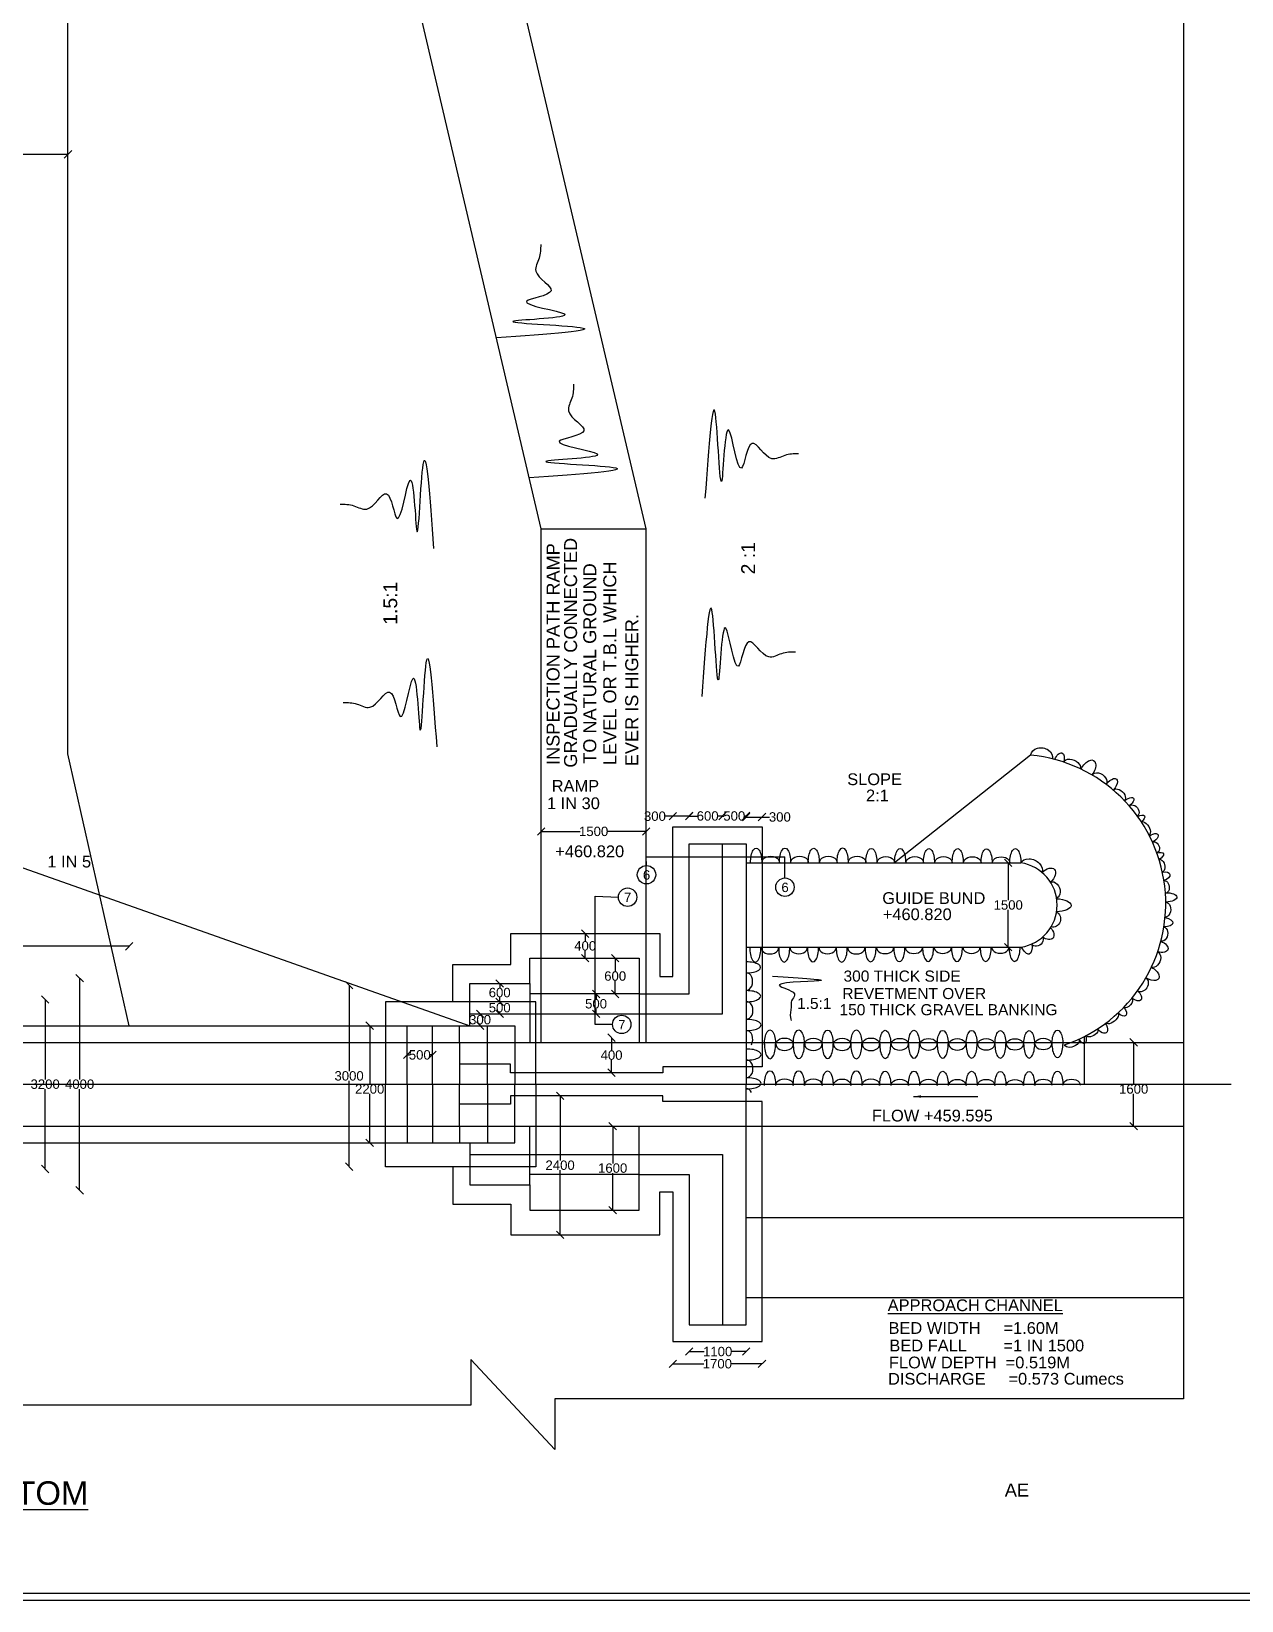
# Model space of a CAD drawing. Header units: millimetres. Extents: x 5124 to 6568637, y 2311 to 91879094.
# Drawn here: x 3495070 to 3510516, y 45927654 to 45947680 of the extents above; entities that cross this region are included whole.
import ezdxf

# ---------------------------------------------------------------- set-up
doc = ezdxf.new("R2010")
doc.units = ezdxf.units.MM
doc.header["$MEASUREMENT"] = 0
for name, color, linetype in [('DIMENSION', 7, 'Continuous'), ('DRAWING', 7, 'Continuous'), ('TEXT', 7, 'Continuous')]:
    doc.layers.add(name, color=color, linetype=linetype)
doc.styles.get("Standard").update_dxf_attribs({"font": 'arial.ttf', "height": 120})
doc.dimstyles.get("Standard").update_dxf_attribs({"dimtxt": 200, "dimasz": 110, "dimexe": 0.18, "dimexo": 0.0625, "dimgap": 0.09, "dimtad": 0, "dimtih": 1, "dimtoh": 1, "dimdec": 0, "dimzin": 0, "dimdsep": 46, "dimtxsty": 'Standard', "dimblk": 'OBLIQUE', "dimcen": 0.09, "dimse1": 1, "dimse2": 1, "dimadec": 0, "dimazin": 0, "dimtfac": 1, "dimtdec": 0, "dimtofl": 0, "dimtmove": 0, "dimatfit": 3, "dimfxl": 1, "dimtolj": 1, "dimtzin": 0, "dimarcsym": 0})

# ---------------------------------------------------------------- blocks, each defined once
blk = doc.blocks.new('_Oblique')
at = {"color": 0, "linetype": 'ByBlock', "lineweight": -2}
blk.add_line((-0.5, -0.5), (0.5, 0.5), dxfattribs=at)
blk = doc.blocks.new('*D131')
at = {"layer": 'Defpoints', "color": 0}
for p in [(3486036, 45935996), (3496318, 45936004), (3496318, 45934991)]:
    blk.add_point(p, dxfattribs=at)
at = {"layer": 'DIMENSION', "color": 0, "lineweight": -2}
for p, q in [((3486036, 45936004), (3490957, 45936004)), ((3496318, 45936004), (3491397, 45936004))]:
    blk.add_line(p, q, dxfattribs=at)
at = {"layer": 'DIMENSION', "color": 0, "lineweight": -2, "xscale": 95, "yscale": 95, "zscale": 95, "rotation": 180}
blk.add_blockref('_Oblique', (3486036, 45936004), dxfattribs=at)
at = {"layer": 'DIMENSION', "color": 0, "lineweight": -2, "xscale": 95, "yscale": 95, "zscale": 95}
blk.add_blockref('_Oblique', (3496318, 45936004), dxfattribs=at)
at = {"layer": 'DIMENSION', "color": 0, "insert": (3491177, 45936004), "char_height": 120, "attachment_point": 5}
blk.add_mtext('\\A1;14000', dxfattribs=at)
blk = doc.blocks.new('*D133')
at = {"layer": 'Defpoints', "color": 0}
for p in [(3494318, 45935326), (3495246, 45935326), (3494323, 45933162)]:
    blk.add_point(p, dxfattribs=at)
at = {"layer": 'DIMENSION', "color": 0, "lineweight": -2}
for p, q in [((3495246, 45935326), (3495246, 45934305)), ((3495246, 45933162), (3495246, 45934183))]:
    blk.add_line(p, q, dxfattribs=at)
at = {"layer": 'DIMENSION', "color": 0, "lineweight": -2, "xscale": 95, "yscale": 95, "zscale": 95}
for p, rotation in [((3495246, 45935326), 90), ((3495246, 45933162), 270)]:
    blk.add_blockref('_Oblique', p, dxfattribs=dict(at, rotation=rotation))
at = {"layer": 'DIMENSION', "color": 0, "insert": (3495246, 45934244), "char_height": 120, "attachment_point": 5}
blk.add_mtext('\\A1;3200', dxfattribs=at)
blk = doc.blocks.new('*D134')
at = {"layer": 'Defpoints', "color": 0}
for p in [(3494937, 45935598), (3494937, 45932890), (3495686, 45932890)]:
    blk.add_point(p, dxfattribs=at)
at = {"layer": 'DIMENSION', "color": 0, "lineweight": -2}
for p, q in [((3495686, 45935598), (3495686, 45934305)), ((3495686, 45932890), (3495686, 45934183))]:
    blk.add_line(p, q, dxfattribs=at)
at = {"layer": 'DIMENSION', "color": 0, "lineweight": -2, "xscale": 95, "yscale": 95, "zscale": 95}
for p, rotation in [((3495686, 45935598), 90), ((3495686, 45932890), 270)]:
    blk.add_blockref('_Oblique', p, dxfattribs=dict(at, rotation=rotation))
at = {"layer": 'DIMENSION', "color": 0, "insert": (3495686, 45934244), "char_height": 120, "attachment_point": 5}
blk.add_mtext('\\A1;4000', dxfattribs=at)
blk = doc.blocks.new('*D135')
at = {"layer": 'Defpoints', "color": 0}
for p in [(3499199, 45935509), (3499125, 45933192), (3499589, 45933192)]:
    blk.add_point(p, dxfattribs=at)
at = {"layer": 'DIMENSION', "color": 0, "lineweight": -2}
for p, q in [((3499125, 45935509), (3499125, 45934412)), ((3499125, 45933192), (3499125, 45934289))]:
    blk.add_line(p, q, dxfattribs=at)
at = {"layer": 'DIMENSION', "color": 0, "lineweight": -2, "xscale": 95, "yscale": 95, "zscale": 95}
for p, rotation in [((3499125, 45935509), 90), ((3499125, 45933192), 270)]:
    blk.add_blockref('_Oblique', p, dxfattribs=dict(at, rotation=rotation))
at = {"layer": 'DIMENSION', "color": 0, "insert": (3499125, 45934350), "char_height": 120, "attachment_point": 5}
blk.add_mtext('\\A1;3000', dxfattribs=at)
blk = doc.blocks.new('*D136')
at = {"layer": 'Defpoints', "color": 0}
for p in [(3499388, 45934991), (3499472, 45934991), (3499472, 45933497)]:
    blk.add_point(p, dxfattribs=at)
at = {"layer": 'DIMENSION', "color": 0, "lineweight": -2}
for p, q in [((3499388, 45934991), (3499388, 45934244)), ((3499388, 45933497), (3499388, 45934121))]:
    blk.add_line(p, q, dxfattribs=at)
at = {"layer": 'DIMENSION', "color": 0, "lineweight": -2, "xscale": 95, "yscale": 95, "zscale": 95}
for p, rotation in [((3499388, 45934991), 90), ((3499388, 45933497), 270)]:
    blk.add_blockref('_Oblique', p, dxfattribs=dict(at, rotation=rotation))
at = {"layer": 'DIMENSION', "color": 0, "insert": (3499388, 45934183), "char_height": 120, "attachment_point": 5}
blk.add_mtext('\\A1;2200', dxfattribs=at)
blk = doc.blocks.new('*D137')
at = {"layer": 'Defpoints', "color": 0}
for p in [(3499867, 45934618), (3500188, 45934618), (3500188, 45934618)]:
    blk.add_point(p, dxfattribs=at)
at = {"layer": 'DIMENSION', "color": 0, "lineweight": -2}
for p, q in [((3499867, 45934618), (3499895, 45934618)), ((3500188, 45934618), (3500159, 45934618))]:
    blk.add_line(p, q, dxfattribs=at)
at = {"layer": 'DIMENSION', "color": 0, "lineweight": -2, "xscale": 95, "yscale": 95, "zscale": 95, "rotation": 180}
blk.add_blockref('_Oblique', (3499867, 45934618), dxfattribs=at)
at = {"layer": 'DIMENSION', "color": 0, "lineweight": -2, "xscale": 95, "yscale": 95, "zscale": 95}
blk.add_blockref('_Oblique', (3500188, 45934618), dxfattribs=at)
at = {"layer": 'DIMENSION', "color": 0, "insert": (3500027, 45934618), "char_height": 120, "attachment_point": 5}
blk.add_mtext('\\A1;500', dxfattribs=at)
blk = doc.blocks.new('*D138')
at = {"layer": 'Defpoints', "color": 0}
for p in [(3501047, 45935529), (3501047, 45935296), (3501047, 45935296)]:
    blk.add_point(p, dxfattribs=at)
at = {"layer": 'DIMENSION', "color": 0, "lineweight": -2}
for p, q in [((3501047, 45935529), (3501047, 45935474)), ((3501047, 45935296), (3501047, 45935351))]:
    blk.add_line(p, q, dxfattribs=at)
at = {"layer": 'DIMENSION', "color": 0, "lineweight": -2, "xscale": 95, "yscale": 95, "zscale": 95}
for p, rotation in [((3501047, 45935529), 90), ((3501047, 45935296), 270)]:
    blk.add_blockref('_Oblique', p, dxfattribs=dict(at, rotation=rotation))
at = {"layer": 'DIMENSION', "color": 0, "insert": (3501047, 45935413), "char_height": 120, "attachment_point": 5}
blk.add_mtext('\\A1;600', dxfattribs=at)
blk = doc.blocks.new('*D139')
at = {"layer": 'Defpoints', "color": 0}
for p in [(3501047, 45935296), (3501047, 45935142), (3501047, 45935142)]:
    blk.add_point(p, dxfattribs=at)
at = {"layer": 'DIMENSION', "color": 0, "lineweight": -2}
for p, q in [((3501047, 45935296), (3501047, 45935281)), ((3501047, 45935142), (3501047, 45935158))]:
    blk.add_line(p, q, dxfattribs=at)
at = {"layer": 'DIMENSION', "color": 0, "lineweight": -2, "xscale": 95, "yscale": 95, "zscale": 95}
for p, rotation in [((3501047, 45935296), 90), ((3501047, 45935142), 270)]:
    blk.add_blockref('_Oblique', p, dxfattribs=dict(at, rotation=rotation))
at = {"layer": 'DIMENSION', "color": 0, "insert": (3501047, 45935220), "char_height": 120, "attachment_point": 5}
blk.add_mtext('\\A1;500', dxfattribs=at)
blk = doc.blocks.new('*D140')
at = {"layer": 'Defpoints', "color": 0}
for p in [(3500797, 45935142), (3500797, 45934991), (3500797, 45934991)]:
    blk.add_point(p, dxfattribs=at)
at = {"layer": 'DIMENSION', "color": 0, "lineweight": -2}
for p, q in [((3500797, 45935142), (3500797, 45935128)), ((3500797, 45934991), (3500797, 45935005))]:
    blk.add_line(p, q, dxfattribs=at)
at = {"layer": 'DIMENSION', "color": 0, "lineweight": -2, "xscale": 95, "yscale": 95, "zscale": 95}
for p, rotation in [((3500797, 45935142), 90), ((3500797, 45934991), 270)]:
    blk.add_blockref('_Oblique', p, dxfattribs=dict(at, rotation=rotation))
at = {"layer": 'DIMENSION', "color": 0, "insert": (3500797, 45935067), "char_height": 120, "attachment_point": 5}
blk.add_mtext('\\A1;300', dxfattribs=at)
blk = doc.blocks.new('*D141')
at = {"layer": 'Defpoints', "color": 0}
for p in [(3502140, 45936166), (3502138, 45935852), (3502140, 45935852)]:
    blk.add_point(p, dxfattribs=at)
at = {"layer": 'DIMENSION', "color": 0, "lineweight": -2}
for p, q in [((3502138, 45936166), (3502138, 45936070)), ((3502138, 45935852), (3502138, 45935948))]:
    blk.add_line(p, q, dxfattribs=at)
at = {"layer": 'DIMENSION', "color": 0, "lineweight": -2, "xscale": 95, "yscale": 95, "zscale": 95}
for p, rotation in [((3502138, 45936166), 90), ((3502138, 45935852), 270)]:
    blk.add_blockref('_Oblique', p, dxfattribs=dict(at, rotation=rotation))
at = {"layer": 'DIMENSION', "color": 0, "insert": (3502138, 45936009), "char_height": 120, "attachment_point": 5}
blk.add_mtext('\\A1;400', dxfattribs=at)
blk = doc.blocks.new('*D142')
at = {"layer": 'Defpoints', "color": 0}
for p in [(3502521, 45935852), (3502521, 45935396), (3502521, 45935396)]:
    blk.add_point(p, dxfattribs=at)
at = {"layer": 'DIMENSION', "color": 0, "lineweight": -2}
for p, q in [((3502521, 45935852), (3502521, 45935686)), ((3502521, 45935396), (3502521, 45935563))]:
    blk.add_line(p, q, dxfattribs=at)
at = {"layer": 'DIMENSION', "color": 0, "lineweight": -2, "xscale": 95, "yscale": 95, "zscale": 95}
for p, rotation in [((3502521, 45935852), 90), ((3502521, 45935396), 270)]:
    blk.add_blockref('_Oblique', p, dxfattribs=dict(at, rotation=rotation))
at = {"layer": 'DIMENSION', "color": 0, "insert": (3502521, 45935624), "char_height": 120, "attachment_point": 5}
blk.add_mtext('\\A1;600', dxfattribs=at)
blk = doc.blocks.new('*D143')
at = {"layer": 'Defpoints', "color": 0}
for p in [(3502262, 45935396), (3502277, 45935142), (3502277, 45935142)]:
    blk.add_point(p, dxfattribs=at)
at = {"layer": 'DIMENSION', "color": 0, "lineweight": -2}
for p, q in [((3502277, 45935396), (3502277, 45935331)), ((3502277, 45935142), (3502277, 45935208))]:
    blk.add_line(p, q, dxfattribs=at)
at = {"layer": 'DIMENSION', "color": 0, "lineweight": -2, "xscale": 95, "yscale": 95, "zscale": 95}
for p, rotation in [((3502277, 45935396), 90), ((3502277, 45935142), 270)]:
    blk.add_blockref('_Oblique', p, dxfattribs=dict(at, rotation=rotation))
at = {"layer": 'DIMENSION', "color": 0, "insert": (3502277, 45935270), "char_height": 120, "attachment_point": 5}
blk.add_mtext('\\A1;500', dxfattribs=at)
blk = doc.blocks.new('*D144')
at = {"layer": 'Defpoints', "color": 0}
for p in [(3502475, 45934838), (3502475, 45934391), (3502475, 45934391)]:
    blk.add_point(p, dxfattribs=at)
at = {"layer": 'DIMENSION', "color": 0, "lineweight": -2}
for p, q in [((3502475, 45934838), (3502475, 45934676)), ((3502475, 45934391), (3502475, 45934553))]:
    blk.add_line(p, q, dxfattribs=at)
at = {"layer": 'DIMENSION', "color": 0, "lineweight": -2, "xscale": 95, "yscale": 95, "zscale": 95}
for p, rotation in [((3502475, 45934838), 90), ((3502475, 45934391), 270)]:
    blk.add_blockref('_Oblique', p, dxfattribs=dict(at, rotation=rotation))
at = {"layer": 'DIMENSION', "color": 0, "insert": (3502475, 45934615), "char_height": 120, "attachment_point": 5}
blk.add_mtext('\\A1;400', dxfattribs=at)
blk = doc.blocks.new('*D145')
at = {"layer": 'Defpoints', "color": 0}
for p in [(3503255.5, 45937664), (3503255.5, 45937312.5), (3503465.5, 45937312.5)]:
    blk.add_point(p, dxfattribs=at)
at = {"layer": 'DIMENSION', "color": 0, "lineweight": -2}
for p, q in [((3503255.5, 45937664), (3503160.5, 45937664)), ((3503465.5, 45937664), (3503255.5, 45937664))]:
    blk.add_line(p, q, dxfattribs=at)
at = {"layer": 'DIMENSION', "color": 0, "lineweight": -2, "xscale": 95, "yscale": 95, "zscale": 95, "rotation": 180}
blk.add_blockref('_Oblique', (3503255.5, 45937664), dxfattribs=at)
at = {"layer": 'DIMENSION', "color": 0, "lineweight": -2, "xscale": 95, "yscale": 95, "zscale": 95}
blk.add_blockref('_Oblique', (3503465.5, 45937664), dxfattribs=at)
at = {"layer": 'DIMENSION', "color": 0, "insert": (3503028.090764, 45937664), "char_height": 120, "attachment_point": 5}
blk.add_mtext('\\A1;300', dxfattribs=at)
blk = doc.blocks.new('*D146')
at = {"layer": 'Defpoints', "color": 0}
for p in [(3503890, 45937667), (3503466, 45937312), (3503890, 45937312)]:
    blk.add_point(p, dxfattribs=at)
at = {"layer": 'DIMENSION', "color": 0, "lineweight": -2}
for p, q in [((3503466, 45937667), (3503568, 45937667)), ((3503890, 45937667), (3503834, 45937667))]:
    blk.add_line(p, q, dxfattribs=at)
at = {"layer": 'DIMENSION', "color": 0, "lineweight": -2, "xscale": 95, "yscale": 95, "zscale": 95, "rotation": 180}
blk.add_blockref('_Oblique', (3503466, 45937667), dxfattribs=at)
at = {"layer": 'DIMENSION', "color": 0, "lineweight": -2, "xscale": 95, "yscale": 95, "zscale": 95}
blk.add_blockref('_Oblique', (3503890, 45937667), dxfattribs=at)
at = {"layer": 'DIMENSION', "color": 0, "insert": (3503701, 45937667), "char_height": 120, "attachment_point": 5}
blk.add_mtext('\\A1;600', dxfattribs=at)
blk = doc.blocks.new('*D147')
at = {"layer": 'Defpoints', "color": 0}
for p in [(3504192, 45937667), (3503890, 45937312), (3504192, 45937312)]:
    blk.add_point(p, dxfattribs=at)
at = {"layer": 'DIMENSION', "color": 0, "lineweight": -2}
for p, q in [((3503890, 45937667), (3503909, 45937667)), ((3504192, 45937667), (3504173, 45937667))]:
    blk.add_line(p, q, dxfattribs=at)
at = {"layer": 'DIMENSION', "color": 0, "lineweight": -2, "xscale": 95, "yscale": 95, "zscale": 95, "rotation": 180}
blk.add_blockref('_Oblique', (3503890, 45937667), dxfattribs=at)
at = {"layer": 'DIMENSION', "color": 0, "lineweight": -2, "xscale": 95, "yscale": 95, "zscale": 95}
blk.add_blockref('_Oblique', (3504192, 45937667), dxfattribs=at)
at = {"layer": 'DIMENSION', "color": 0, "insert": (3504041, 45937667), "char_height": 120, "attachment_point": 5}
blk.add_mtext('\\A1;500', dxfattribs=at)
blk = doc.blocks.new('*D148')
at = {"layer": 'Defpoints', "color": 0}
for p in [(3504395, 45937654), (3504192.5, 45937312.5), (3504395, 45937312.5)]:
    blk.add_point(p, dxfattribs=at)
at = {"layer": 'DIMENSION', "color": 0, "lineweight": -2}
for p, q in [((3504192.5, 45937654), (3504395, 45937654)), ((3504395, 45937654), (3504490, 45937654))]:
    blk.add_line(p, q, dxfattribs=at)
at = {"layer": 'DIMENSION', "color": 0, "lineweight": -2, "xscale": 95, "yscale": 95, "zscale": 95, "rotation": 180}
blk.add_blockref('_Oblique', (3504192.5, 45937654), dxfattribs=at)
at = {"layer": 'DIMENSION', "color": 0, "lineweight": -2, "xscale": 95, "yscale": 95, "zscale": 95}
blk.add_blockref('_Oblique', (3504395, 45937654), dxfattribs=at)
at = {"layer": 'DIMENSION', "color": 0, "insert": (3504622.409236, 45937654), "char_height": 120, "attachment_point": 5}
blk.add_mtext('\\A1;300', dxfattribs=at)
blk = doc.blocks.new('*D149')
at = {"layer": 'Defpoints', "color": 0}
for p in [(3501818, 45934097), (3501818, 45932322), (3501818, 45932322)]:
    blk.add_point(p, dxfattribs=at)
at = {"layer": 'DIMENSION', "color": 0, "lineweight": -2}
for p, q in [((3501818, 45934097), (3501818, 45933271)), ((3501818, 45932322), (3501818, 45933148))]:
    blk.add_line(p, q, dxfattribs=at)
at = {"layer": 'DIMENSION', "color": 0, "lineweight": -2, "xscale": 95, "yscale": 95, "zscale": 95}
for p, rotation in [((3501818, 45934097), 90), ((3501818, 45932322), 270)]:
    blk.add_blockref('_Oblique', p, dxfattribs=dict(at, rotation=rotation))
at = {"layer": 'DIMENSION', "color": 0, "insert": (3501818, 45933210), "char_height": 120, "attachment_point": 5}
blk.add_mtext('\\A1;2400', dxfattribs=at)
blk = doc.blocks.new('*D150')
at = {"layer": 'Defpoints', "color": 0}
for p in [(3502489, 45933710), (3502489, 45932636), (3502489, 45932636)]:
    blk.add_point(p, dxfattribs=at)
at = {"layer": 'DIMENSION', "color": 0, "lineweight": -2}
for p, q in [((3502489, 45933710), (3502489, 45933234)), ((3502489, 45932636), (3502489, 45933111))]:
    blk.add_line(p, q, dxfattribs=at)
at = {"layer": 'DIMENSION', "color": 0, "lineweight": -2, "xscale": 95, "yscale": 95, "zscale": 95}
for p, rotation in [((3502489, 45933710), 90), ((3502489, 45932636), 270)]:
    blk.add_blockref('_Oblique', p, dxfattribs=dict(at, rotation=rotation))
at = {"layer": 'DIMENSION', "color": 0, "insert": (3502489, 45933173), "char_height": 120, "attachment_point": 5}
blk.add_mtext('\\A1;1600', dxfattribs=at)
blk = doc.blocks.new('*D151')
at = {"layer": 'Defpoints', "color": 0}
for p in [(3509138, 45934778), (3509138, 45934778), (3509138, 45933710)]:
    blk.add_point(p, dxfattribs=at)
at = {"layer": 'DIMENSION', "color": 0, "lineweight": -2}
for p, q in [((3509138, 45934778), (3509138, 45934244)), ((3509138, 45933710), (3509138, 45934121))]:
    blk.add_line(p, q, dxfattribs=at)
at = {"layer": 'DIMENSION', "color": 0, "lineweight": -2, "xscale": 95, "yscale": 95, "zscale": 95}
for p, rotation in [((3509138, 45934778), 90), ((3509138, 45933710), 270)]:
    blk.add_blockref('_Oblique', p, dxfattribs=dict(at, rotation=rotation))
at = {"layer": 'DIMENSION', "color": 0, "insert": (3509138, 45934183), "char_height": 120, "attachment_point": 5}
blk.add_mtext('\\A1;1600', dxfattribs=at)
blk = doc.blocks.new('*D152')
at = {"layer": 'Defpoints', "color": 0}
for p in [(3503466, 45931176), (3504192, 45931176), (3504192, 45930832)]:
    blk.add_point(p, dxfattribs=at)
at = {"layer": 'DIMENSION', "color": 0, "lineweight": -2}
for p, q in [((3503466, 45930832), (3503656, 45930832)), ((3504192, 45930832), (3504002, 45930832))]:
    blk.add_line(p, q, dxfattribs=at)
at = {"layer": 'DIMENSION', "color": 0, "lineweight": -2, "xscale": 95, "yscale": 95, "zscale": 95, "rotation": 180}
blk.add_blockref('_Oblique', (3503466, 45930832), dxfattribs=at)
at = {"layer": 'DIMENSION', "color": 0, "lineweight": -2, "xscale": 95, "yscale": 95, "zscale": 95}
blk.add_blockref('_Oblique', (3504192, 45930832), dxfattribs=at)
at = {"layer": 'DIMENSION', "color": 0, "insert": (3503829, 45930832), "char_height": 120, "attachment_point": 5}
blk.add_mtext('\\A1;1100', dxfattribs=at)
blk = doc.blocks.new('*D153')
at = {"layer": 'Defpoints', "color": 0}
for p in [(3503256, 45930960), (3504395, 45930960), (3504395, 45930676)]:
    blk.add_point(p, dxfattribs=at)
at = {"layer": 'DIMENSION', "color": 0, "lineweight": -2}
for p, q in [((3503256, 45930676), (3503652, 45930676)), ((3504395, 45930676), (3503999, 45930676))]:
    blk.add_line(p, q, dxfattribs=at)
at = {"layer": 'DIMENSION', "color": 0, "lineweight": -2, "xscale": 95, "yscale": 95, "zscale": 95, "rotation": 180}
blk.add_blockref('_Oblique', (3503256, 45930676), dxfattribs=at)
at = {"layer": 'DIMENSION', "color": 0, "lineweight": -2, "xscale": 95, "yscale": 95, "zscale": 95}
blk.add_blockref('_Oblique', (3504395, 45930676), dxfattribs=at)
at = {"layer": 'DIMENSION', "color": 0, "insert": (3503825, 45930676), "char_height": 120, "attachment_point": 5}
blk.add_mtext('\\A1;1700', dxfattribs=at)
blk = doc.blocks.new('*D154')
at = {"layer": 'Defpoints', "color": 0}
for p in [(3501576, 45937522), (3502916, 45937522), (3502916, 45937470)]:
    blk.add_point(p, dxfattribs=at)
at = {"layer": 'DIMENSION', "color": 0, "lineweight": -2}
for p, q in [((3501576, 45937470), (3502073, 45937470)), ((3502916, 45937470), (3502419, 45937470))]:
    blk.add_line(p, q, dxfattribs=at)
at = {"layer": 'DIMENSION', "color": 0, "lineweight": -2, "xscale": 95, "yscale": 95, "zscale": 95, "rotation": 180}
blk.add_blockref('_Oblique', (3501576, 45937470), dxfattribs=at)
at = {"layer": 'DIMENSION', "color": 0, "lineweight": -2, "xscale": 95, "yscale": 95, "zscale": 95}
blk.add_blockref('_Oblique', (3502916, 45937470), dxfattribs=at)
at = {"layer": 'DIMENSION', "color": 0, "insert": (3502246, 45937470), "char_height": 120, "attachment_point": 5}
blk.add_mtext('\\A1;1500', dxfattribs=at)
blk = doc.blocks.new('*D172')
at = {"layer": 'Defpoints', "color": 0}
for p in [(3486840, 45946111), (3495538, 45946111), (3495538, 45946111)]:
    blk.add_point(p, dxfattribs=at)
at = {"layer": 'DRAWING', "color": 0, "lineweight": -2}
for p, q in [((3486840, 45946111), (3490412, 45946111)), ((3495538, 45946111), (3490852, 45946111))]:
    blk.add_line(p, q, dxfattribs=at)
at = {"layer": 'DRAWING', "color": 0, "lineweight": -2, "xscale": 95, "yscale": 95, "zscale": 95, "rotation": 180}
blk.add_blockref('_Oblique', (3486840, 45946111), dxfattribs=at)
at = {"layer": 'DRAWING', "color": 0, "lineweight": -2, "xscale": 95, "yscale": 95, "zscale": 95}
blk.add_blockref('_Oblique', (3495538, 45946111), dxfattribs=at)
at = {"layer": 'DRAWING', "color": 0, "insert": (3490632, 45946111), "char_height": 120, "attachment_point": 5}
blk.add_mtext('\\A1;12600', dxfattribs=at)
blk = doc.blocks.new('*D177')
at = {"layer": 'Defpoints', "color": 0}
for p in [(3507461, 45937068), (3507436, 45935993), (3507537, 45935993)]:
    blk.add_point(p, dxfattribs=at)
at = {"layer": 'DRAWING', "color": 0, "lineweight": -2}
for p, q in [((3507537, 45937068), (3507537, 45936592)), ((3507537, 45935993), (3507537, 45936469))]:
    blk.add_line(p, q, dxfattribs=at)
at = {"layer": 'DRAWING', "color": 0, "lineweight": -2, "xscale": 95, "yscale": 95, "zscale": 95}
for p, rotation in [((3507537, 45937068), 90), ((3507537, 45935993), 270)]:
    blk.add_blockref('_Oblique', p, dxfattribs=dict(at, rotation=rotation))
at = {"layer": 'DRAWING', "color": 0, "insert": (3507537, 45936531), "char_height": 120, "attachment_point": 5}
blk.add_mtext('\\A1;1500', dxfattribs=at)

msp = doc.modelspace()

# ---------------------------------------------------------------- linework, layer by layer
at = {"layer": 'DRAWING'}
for points in [[(3470047, 45961842), (3521724, 45961842), (3521724, 45927654), (3470047, 45927654)], [(3470137.5, 45961751.5), (3521633.5, 45961751.5), (3521633.5, 45927744.5), (3470137.5, 45927744.5)]]:
    msp.add_lwpolyline(points, close=True, dxfattribs=at)
for points in [[(3492947.5, 45948795), (3502799.5, 45948795), (3502799.5, 45949415), (3503584.5, 45948341), (3503584.5, 45948942.5), (3509773.5, 45948942.5), (3509773.5, 45930227), (3501750.5, 45930227), (3501750.5, 45929584.5), (3500679, 45930732.5), (3500679, 45930150), (3486345, 45930150)], [(3496318, 45934991), (3495537.5, 45938459), (3495537.5, 45948795)], [(3501576.5, 45934778), (3501576.5, 45941332.5), (3499826.5, 45948795)], [(3502915.5, 45934778), (3502915.5, 45941332.5), (3501165.5, 45948795)], [(3501576.5, 45941332.5), (3502915.5, 45941332.5)], [(3507822.5, 45938443.5), (3506087.3, 45937068.3)], [(3500447.5, 45935296.5), (3500447.5, 45935773), (3501189.5, 45935773), (3501189.5, 45936165.5), (3503090, 45936165.5), (3503090, 45935617), (3503255.5, 45935617), (3503255.5, 45937528.5), (3504395, 45937528.5), (3504395, 45934464.5), (3503129, 45934464.5), (3503129, 45934391), (3501184.5, 45934391), (3501184.5, 45934498.5), (3500534.5, 45934498.5)], [(3500665, 45935142.5), (3503889.5, 45935142.5), (3503889.5, 45937312.5)], [(3501430, 45935529), (3501430, 45935852.5), (3502827.5, 45935852.5), (3502827.5, 45935396.5), (3503465.5, 45935396.5), (3503465.5, 45937222.5), (3503465.5, 45937312.5), (3504192.5, 45937312.5), (3504192.5, 45934244)], [(3494827.5, 45937053.5), (3500665, 45934991)], [(3502920.7, 45937034.8), (3502915.5, 45937144.4), (3504687.8, 45937144.4)], [(3504192.5, 45937068.5), (3507698.5, 45937068.5)], [(3504687.8, 45937004.9), (3504687.8, 45937144.4)], [(3504687.8, 45936876.1), (3504687.8, 45937004.9)], [(3502487.2, 45935006.8), (3502263.8, 45935006.8), (3502263.8, 45936643.5), (3502561.6, 45936631)], [(3504192.5, 45935993), (3507698.5, 45935993)], [(3504192.5, 45935993), (3504192.5, 45934747)], [(3500665, 45934991), (3500665, 45935529), (3501430, 45935529), (3501430, 45934778)], [(3501507.5, 45934244), (3501507.5, 45935296.5), (3499589, 45935296.5), (3499589, 45934244)], [(3502827.5, 45935396.5), (3501430, 45935396.5)], [(3502827.5, 45935396.5), (3502827.5, 45934778)], [(3491032.6, 45934991), (3501242, 45934991), (3501242, 45934244)], [(3499866.5, 45934244), (3499866.5, 45934991)], [(3500187.5, 45934244), (3500187.5, 45934991)], [(3500534.5, 45934778), (3500534.5, 45934991)], [(3500890.5, 45934244), (3500890.5, 45934991)], [(3504192.5, 45934852), (3504192.5, 45934244), (3508509.5, 45934244), (3508509.5, 45934852)], [(3491032.6, 45934778), (3500534.5, 45934778), (3500534.5, 45934244)], [(3500534.5, 45934778), (3509773.5, 45934778)], [(3491032.6, 45934244), (3510383, 45934244)], [(3491032.6, 45934244), (3510383, 45934244)], [(3491032.6, 45933710), (3500534.5, 45933710), (3500534.5, 45934244)], [(3491032.6, 45933497), (3501242, 45933497), (3501242, 45934244)], [(3501507.5, 45934244), (3501507.5, 45933191.5), (3499589, 45933191.5), (3499589, 45934244)], [(3499866.5, 45934244), (3499866.5, 45933497)], [(3500187.5, 45934244), (3500187.5, 45933497)], [(3500890.5, 45934244), (3500890.5, 45933497)], [(3501430, 45932959), (3501430, 45932635.5), (3502827.5, 45932635.5), (3502827.5, 45933091.5), (3503465.5, 45933091.5), (3503465.5, 45931265.5), (3503465.5, 45931175.5), (3504192.5, 45931175.5), (3504192.5, 45934244)], [(3500447.5, 45933191.5), (3500447.5, 45932715), (3501189.5, 45932715), (3501189.5, 45932322.5), (3503090, 45932322.5), (3503090, 45932871), (3503255.5, 45932871), (3503255.5, 45930959.5), (3504395, 45930959.5), (3504395, 45934023.5), (3503129, 45934023.5), (3503129, 45934097), (3501184.5, 45934097), (3501184.5, 45933989.5), (3500534.5, 45933989.5)], [(3500534.5, 45933710), (3500534.5, 45933497)], [(3500534.5, 45933710), (3509773.5, 45933710)], [(3500665, 45933497), (3500665, 45932959), (3501430, 45932959), (3501430, 45933710)], [(3502827.5, 45933091.5), (3502827.5, 45933710)], [(3500665, 45933345.5), (3503889.5, 45933345.5), (3503889.5, 45931175.5)], [(3502827.5, 45933091.5), (3501430, 45933091.5)], [(3504192.5, 45932544), (3509773.5, 45932544)], [(3504192.5, 45931522.5), (3509773.5, 45931522.5)]]:
    msp.add_lwpolyline(points, dxfattribs=at)
for centre in [(3502920.7, 45936917.3), (3504687.8, 45936758.6), (3502679.1, 45936631), (3502604.7, 45935006.9)]:
    msp.add_circle(centre, 117.5, dxfattribs=at)
for centre, radius, start, end in [((3507644.5, 45936549), 1902.8, 288.72892, 84.63319), ((3507617.9, 45936530.8), 543.8, 278.52597, 81.47403)]:
    msp.add_arc(centre, radius, start, end, dxfattribs=at)
at = {"layer": 'DRAWING', "extrusion": (0, 0, -1)}
for centre, major_axis, ratio, start_param, end_param in [((3507962.6, 45938419.7), (-140.1, 23.8), 0.8286625, 0, 3.1415927), ((3508179.2, 45938347.8), (-45.8, -122.8), 0.4657646, 1.734585, 4.4860306), ((3508350.3, 45938312.5), (-105.1, 42.1), 0.6461393, 0, 3.1415927), ((3508548.5, 45938247.5), (-82, -127.5), 0.5236438, 1.3753822, 4.8205705), ((3508696.4, 45938130.9), (-90.4, 60.1), 0.7070555, 0, 3.1415927), ((3508840.1, 45938043.1), (-79, -95), 0.4772088, 1.4671433, 4.7979792), ((3508949.6, 45937930.3), (-71.1, 67.2), 0.6601325, 0, 3.1415927), ((3509056.5, 45937833.5), (80.7, 59.2), 0.4504785, 4.5991328, 7.8719753), ((3509134.5, 45937731), (-51.4, 66.2), 0.7747481, 6.2555029, 9.424778), ((3509204.2, 45937619.5), (71.8, 49), 0.4705246, 4.8341283, 7.7300821), ((3509285.2, 45937508), (-48.9, 83.6), 0.5360182, 0, 3.1415927), ((3509372, 45937382.8), (-76, -45.8), 0.5043711, 1.4375386, 4.9394552), ((3504320.4, 45937081.6), (0, 177), 0.3983051, 4.6371624, 7.9292082), ((3504687.9, 45937080.5), (0, 177), 0.3983051, 4.6432761, 7.9230945), ((3505055.5, 45937079.5), (0, 177), 0.3983051, 4.6493872, 7.9169834), ((3505422.9, 45937082), (0, 177), 0.3983051, 4.6351729, 7.9311977), ((3505790.5, 45937077.3), (0, 177), 0.3983051, 4.661602, 7.9047686), ((3506158, 45937076.2), (0, 177), 0.3983051, 4.6677067, 7.8986639), ((3506525.5, 45937075.1), (0, 177), 0.3983051, 4.6738097, 7.8925609), ((3506893, 45937074.1), (0, 177), 0.3983051, 4.6799113, 7.8864593), ((3507260.5, 45937073), (0, 177), 0.3983051, 4.6860117, 7.8803589), ((3507628, 45937073.2), (0, 177), 0.3983051, 4.6860117, 7.8803589), ((3509405.8, 45937265.2), (-28.4, 69.9), 0.7895274, 0, 3.1415927), ((3504506.4, 45937077.3), (111, -0.3), 0.6984495, 3.0215565, 6.3948122), ((3504874, 45937076.2), (111, -0.3), 0.6984495, 3.0355606, 6.3808081), ((3505241.5, 45937075.1), (111, -0.3), 0.6984495, 3.0495447, 6.366824), ((3505609, 45937077.6), (111, -0.3), 0.6984495, 3.0169957, 6.3993729), ((3505976.5, 45937073), (111, -0.3), 0.6984495, 3.077463, 6.3389057), ((3506344, 45937071.9), (111, -0.3), 0.6984495, 3.0914038, 6.3249649), ((3506711.5, 45937070.8), (111, -0.3), 0.6984495, 3.1053356, 6.3110331), ((3507079, 45937069.7), (111, -0.3), 0.6984495, 3.1192613, 6.2971074), ((3507446.5, 45937068.6), (111, -0.3), 0.6984495, 3.1331834, 6.2831853), ((3507832.7, 45937008.1), (-134.2, 60.4), 0.7087551, 0, 3.1415927), ((3509428.8, 45937147.5), (89.3, 37), 0.4637828, 4.9572646, 7.6729927), ((3509482.8, 45937033.6), (-21.1, 79.9), 0.6283203, 0, 3.1415927), ((3508021, 45936882.5), (103, 105), 0.5656597, 4.772038, 7.8819349), ((3508117.5, 45936721.4), (-37.1, 102.9), 0.7261888, 6.2318199, 9.424778), ((3509500.5, 45936893.8), (100, 27.2), 0.5389458, 4.8951739, 7.7596856), ((3509533.7, 45936760.9), (-9.2, 81.7), 0.7224613, 0, 3.1415927), ((3509538.8, 45936627), (151.2, 6.5), 0.3991293, 4.7528572, 7.8149596), ((3508114.2, 45936348.5), (29.5, 96.5), 0.8949499, 0.1244872, 3.1415927), ((3508144.8, 45936528), (194.2, -2.5), 0.427406, 4.7633906, 7.7965459), ((3509543.3, 45936471.4), (3.9, 95.5), 0.7072916, 0, 3.1415927), ((3508001.8, 45936201.2), (107.2, -91.2), 0.5801785, 4.944206, 7.6270272), ((3509505.1, 45936161.4), (19, 91), 0.7258757, 0, 3.1415927), ((3509497.5, 45936315.5), (142.5, -13), 0.4332884, 4.968642, 7.6271103), ((3507755, 45936076.5), (49.5, -171), 0.4168293, 5.0810475, 7.4767959), ((3507904.3, 45936076), (70, 44.1), 0.7959309, 0, 3.1415927), ((3509447.2, 45936006.5), (127.2, -43.5), 0.5365989, 4.8334316, 7.6934374), ((3509405.2, 45935835.1), (39.4, 97.1), 0.6981385, 0, 3.1415927), ((3509332.8, 45935666.5), (124.2, -74), 0.5328702, 4.6567986, 7.8503332), ((3509149.5, 45935390.3), (82.5, -69.5), 0.5335196, 4.712389, 7.8071274), ((3509240, 45935517.3), (53.4, 83), 0.7892587, 0.006784, 3.1415927), ((3508973.4, 45935190.8), (65.2, -71.8), 0.5315109, 4.712389, 7.8152243), ((3509062.8, 45935285.2), (53.5, 57.9), 0.5888914, 0, 3.0792294), ((3508730.5, 45934981), (57, -81), 0.5951297, 4.661397, 7.9139037), ((3508860.9, 45935089.2), (76.9, 64.1), 0.5109564, 0, 3.1415927), ((3504496.8, 45934760.3), (0, 177), 0.3983051, 4.6371624, 7.9292082), ((3504682.8, 45934756), (111, -0.3), 0.6984495, 3.0215565, 6.3948122), ((3504864.3, 45934759.2), (0, 177), 0.3983051, 4.6432761, 7.9230945), ((3505050.3, 45934754.9), (111, -0.3), 0.6984495, 3.0355606, 6.3808081), ((3505231.8, 45934758.1), (0, 177), 0.3983051, 4.6493872, 7.9169834), ((3505417.9, 45934753.8), (111, -0.3), 0.6984495, 3.0495447, 6.366824), ((3505599.3, 45934760.7), (0, 177), 0.3983051, 4.6351729, 7.9311977), ((3505785.3, 45934756.3), (111, -0.3), 0.6984495, 3.0169957, 6.3993729), ((3505966.8, 45934756), (0, 177), 0.3983051, 4.661602, 7.9047686), ((3506152.9, 45934751.6), (111, -0.3), 0.6984495, 3.077463, 6.3389057), ((3506334.4, 45934754.9), (0, 177), 0.3983051, 4.6677067, 7.8986639), ((3506520.4, 45934750.6), (111, -0.3), 0.6984495, 3.0914038, 6.3249649), ((3506701.9, 45934753.8), (0, 177), 0.3983051, 4.6738097, 7.8925609), ((3506887.9, 45934749.5), (111, -0.3), 0.6984495, 3.1053356, 6.3110331), ((3507069.4, 45934752.7), (0, 177), 0.3983051, 4.6799113, 7.8864593), ((3507255.4, 45934748.4), (111, -0.3), 0.6984495, 3.1192613, 6.2971074), ((3507436.9, 45934751.7), (0, 177), 0.3983051, 4.6860117, 7.8803589), ((3507622.9, 45934747.3), (111, -0.3), 0.6984495, 3.1331834, 6.2831853), ((3507804.4, 45934751.9), (0, 177), 0.3983051, 4.6860117, 7.8803589), ((3507984.2, 45934752.2), (111, -0.3), 0.6984495, 3.1331834, 6.2831853), ((3508165.7, 45934756.7), (0, 177), 0.3983051, 4.6860117, 7.8803589), ((3508348.4, 45934784), (92.9, 37), 0.6311195, 0, 3.1415927), ((3508477.8, 45934857.2), (33.2, -92.2), 0.4877572, 4.8265371, 7.6312485), ((3508604.6, 45934908.4), (74.4, 43.5), 0.57562, 0, 3.1415927), ((3504496.8, 45934239.3), (0, 177), 0.3983051, 4.6371624, 7.9292082), ((3504864.3, 45934238.3), (0, 177), 0.3983051, 4.6432761, 7.9230945), ((3505231.8, 45934237.2), (0, 177), 0.3983051, 4.6493872, 7.9169834), ((3505599.3, 45934239.7), (0, 177), 0.3983051, 4.6351729, 7.9311977), ((3505966.8, 45934235), (0, 177), 0.3983051, 4.661602, 7.9047686), ((3506334.4, 45934233.9), (0, 177), 0.3983051, 4.6677067, 7.8986639), ((3506701.9, 45934232.9), (0, 177), 0.3983051, 4.6738097, 7.8925609), ((3508165.7, 45934235.7), (0, 177), 0.3983051, 4.6860117, 7.8803589), ((3504682.8, 45934235), (111, -0.3), 0.6984495, 3.0215565, 6.3948122), ((3505050.3, 45934233.9), (111, -0.3), 0.6984495, 3.0355606, 6.3808081), ((3505417.9, 45934232.8), (111, -0.3), 0.6984495, 3.0495447, 6.366824), ((3505785.3, 45934235.3), (111, -0.3), 0.6984495, 3.0169957, 6.3993729), ((3506152.9, 45934230.7), (111, -0.3), 0.6984495, 3.077463, 6.3389057), ((3506520.4, 45934229.6), (111, -0.3), 0.6984495, 3.0914038, 6.3249649), ((3506887.9, 45934228.5), (111, -0.3), 0.6984495, 3.1053356, 6.3110331), ((3507069.4, 45934231.8), (0, 177), 0.3983051, 4.6799113, 7.8864593), ((3507255.4, 45934227.4), (111, -0.3), 0.6984495, 3.1192613, 6.2971074), ((3507436.9, 45934230.7), (0, 177), 0.3983051, 4.6860117, 7.8803589), ((3507622.9, 45934226.4), (111, -0.3), 0.6984495, 3.1331834, 6.2831853), ((3507804.4, 45934230.9), (0, 177), 0.3983051, 4.6860117, 7.8803589), ((3507984.2, 45934231.2), (111, -0.3), 0.6984495, 3.1331834, 6.2831853), ((3508345.6, 45934231.2), (111, -0.3), 0.6984495, 3.1331834, 6.2831853)]:
    msp.add_ellipse(centre, major_axis=major_axis, ratio=ratio, start_param=start_param, end_param=end_param, dxfattribs=at)
at = {"layer": 'DRAWING'}
for centre, major_axis, ratio, start_param, end_param in [((3504310.3, 45935979.7), (0, -177), 0.3983051, 4.6371624, 7.9292082), ((3504496.3, 45935984), (111, 0.3), 0.6984495, 3.0215565, 6.3948122), ((3504677.8, 45935980.8), (0, -177), 0.3983051, 4.6432761, 7.9230945), ((3504863.8, 45935985.1), (111, 0.3), 0.6984495, 3.0355606, 6.3808081), ((3505045.3, 45935981.9), (0, -177), 0.3983051, 4.6493872, 7.9169834), ((3505231.3, 45935986.2), (111, 0.3), 0.6984495, 3.0495447, 6.366824), ((3505412.8, 45935979.3), (0, -177), 0.3983051, 4.6351729, 7.9311977), ((3505598.8, 45935983.7), (111, 0.3), 0.6984495, 3.0169957, 6.3993729), ((3505780.3, 45935984), (0, -177), 0.3983051, 4.661602, 7.9047686), ((3505966.3, 45935988.4), (111, 0.3), 0.6984495, 3.077463, 6.3389057), ((3506147.8, 45935985.1), (0, -177), 0.3983051, 4.6677067, 7.8986639), ((3506333.9, 45935989.4), (111, 0.3), 0.6984495, 3.0914038, 6.3249649), ((3506515.3, 45935986.2), (0, -177), 0.3983051, 4.6738097, 7.8925609), ((3506701.4, 45935990.5), (111, 0.3), 0.6984495, 3.1053356, 6.3110331), ((3506882.9, 45935987.3), (0, -177), 0.3983051, 4.6799113, 7.8864593), ((3507068.9, 45935991.6), (111, 0.3), 0.6984495, 3.1192613, 6.2971074), ((3507250.4, 45935988.3), (0, -177), 0.3983051, 4.6860117, 7.8803589), ((3507436.4, 45935992.7), (111, 0.3), 0.6984495, 3.1331834, 6.2831853), ((3507617.9, 45935988.1), (0, -177), 0.3983051, 4.6860117, 7.8803589), ((3504200.4, 45935735.1), (177, 0), 0.3983051, 4.6677067, 7.8986639), ((3504197.1, 45935553.6), (-0.3, 111), 0.6984495, 3.077463, 6.3389057), ((3504201.5, 45935367.6), (177, 0), 0.3983051, 4.661602, 7.9047686), ((3504201.8, 45935186.1), (-0.3, 111), 0.6984495, 3.0169957, 6.3993729), ((3504206.2, 45935000), (177, 0), 0.3983051, 4.6351729, 7.9311977), ((3504199.3, 45934818.6), (-0.3, 111), 0.6984495, 4.0094917, 6.366824), ((3504206.2, 45934622.7), (177, 0), 0.3983051, 4.6351729, 7.9311977), ((3504497, 45934747), (0, -177), 0.3983051, 4.6371624, 7.9292082), ((3504683, 45934751.3), (111, 0.3), 0.6984495, 3.0215565, 6.3948122), ((3504864.5, 45934748.1), (0, -177), 0.3983051, 4.6432761, 7.9230945), ((3505050.5, 45934752.4), (111, 0.3), 0.6984495, 3.0355606, 6.3808081), ((3505232, 45934749.2), (0, -177), 0.3983051, 4.6493872, 7.9169834), ((3505418.1, 45934753.5), (111, 0.3), 0.6984495, 3.0495447, 6.366824), ((3505599.5, 45934746.6), (0, -177), 0.3983051, 4.6351729, 7.9311977), ((3505785.5, 45934751), (111, 0.3), 0.6984495, 3.0169957, 6.3993729), ((3505967, 45934751.3), (0, -177), 0.3983051, 4.661602, 7.9047686), ((3506153.1, 45934755.7), (111, 0.3), 0.6984495, 3.077463, 6.3389057), ((3506334.6, 45934752.4), (0, -177), 0.3983051, 4.6677067, 7.8986639), ((3506520.6, 45934756.7), (111, 0.3), 0.6984495, 3.0914038, 6.3249649), ((3506702.1, 45934753.5), (0, -177), 0.3983051, 4.6738097, 7.8925609), ((3506888.1, 45934757.8), (111, 0.3), 0.6984495, 3.1053356, 6.3110331), ((3507069.6, 45934754.6), (0, -177), 0.3983051, 4.6799113, 7.8864593), ((3507255.6, 45934758.9), (111, 0.3), 0.6984495, 3.1192613, 6.2971074), ((3507437.1, 45934755.6), (0, -177), 0.3983051, 4.6860117, 7.8803589), ((3507623.1, 45934760), (111, 0.3), 0.6984495, 3.1331834, 6.2831853), ((3507804.6, 45934755.4), (0, -177), 0.3983051, 4.6860117, 7.8803589), ((3507984.4, 45934764.8), (111, 0.3), 0.6984495, 3.1331834, 6.2831853), ((3508165.9, 45934760.3), (0, -177), 0.3983051, 4.6860117, 7.8803589), ((3504201.8, 45934441.3), (-0.3, 111), 0.6984495, 3.0169957, 6.3993729), ((3504206.2, 45934255.3), (177, 0), 0.3983051, 4.6351729, 7.9311977), ((3504199.3, 45934073.9), (-0.3, 111), 0.6984495, 5.3375357, 6.366824)]:
    msp.add_ellipse(centre, major_axis=major_axis, ratio=ratio, start_param=start_param, end_param=end_param, dxfattribs=at)
for points in [[(3501570.8, 45944961.9), (3501549.6, 45944785.4), (3501508.1, 45944621.4), (3501702.2, 45944369), (3501389.1, 45944235), (3501873.4, 45944073.5), (3501228.5, 45943982.6), (3502075.4, 45943901.5), (3501005.3, 45943768.3)], [(3501989.5, 45943176.5), (3501968.3, 45943000), (3501926.8, 45942836), (3502120.9, 45942583.6), (3501807.7, 45942449.6), (3502292.1, 45942288.1), (3501647.2, 45942197.2), (3502494.1, 45942116.1), (3501424, 45941982.9)], [(3504860.8, 45942289.7), (3504684.4, 45942268.5), (3504520.3, 45942227), (3504268, 45942421.1), (3504133.9, 45942107.9), (3503972.4, 45942592.2), (3503881.6, 45941947.4), (3503800.4, 45942794.3), (3503667.2, 45941724.2)], [(3499009.9, 45941647.2), (3499186.4, 45941626), (3499350.4, 45941584.5), (3499602.8, 45941778.6), (3499736.8, 45941465.4), (3499898.3, 45941949.7), (3499989.2, 45941304.9), (3500070.3, 45942151.8), (3500203.5, 45941081.7)], [(3504821.1, 45939759.5), (3504644.7, 45939738.3), (3504480.6, 45939696.9), (3504228.3, 45939890.9), (3504094.2, 45939577.8), (3503932.7, 45940062.1), (3503841.9, 45939417.2), (3503760.7, 45940264.1), (3503627.5, 45939194)], [(3499049.6, 45939117), (3499226.1, 45939095.8), (3499390.1, 45939054.4), (3499642.5, 45939248.4), (3499776.5, 45938935.3), (3499938, 45939419.6), (3500028.9, 45938774.7), (3500110, 45939621.6), (3500243.2, 45938551.5)], [(3504527, 45935624.4), (3505119, 45935563.4), (3504627, 45935493.9), (3504811.5, 45935378.9), (3504773, 45935309.9), (3504765.5, 45935225.4), (3504757.5, 45935094.9), (3504765.5, 45935056.9)]]:
    msp.add_spline(points, degree=3, dxfattribs=at)

# ---------------------------------------------------------------- texts
for s, height, p in [('INSPECTION PATH RAMP', 165.713, (3501810.8, 45938318.5)), ('GRADUALLY CONNECTED', 165.713, (3502034.3, 45938283.9)), ('2 :1', 176.44, (3504306.1, 45940750.7)), ('TO NATURAL GROUND', 165.713, (3502279.5, 45938333.2)), ('LEVEL OR T.B.L WHICH', 165.713, (3502535.4, 45938317.5)), ('1.5:1', 176.44, (3499738.8, 45940108.2)), ('EVER IS HIGHER.', 165.713, (3502815.1, 45938302.5))]:
    msp.add_text(s, height=height, rotation=90, dxfattribs=at).set_placement(p)
for s, height, p in [('RAMP', 150, (3501710.9, 45937975.7)), ('SLOPE', 150, (3505482.6, 45938061.1)), ('1 IN 30', 150, (3501650.1, 45937754.8)), ('2:1', 150, (3505722.1, 45937854.1)), (' +460.820', 150, (3501697.9, 45937141.2)), ('1 IN 5', 150, (3495273.7, 45937010.1)), ('6', 120, (3502875.4, 45936855)), ('7', 120, (3502633.8, 45936568.7)), ('6', 120, (3504642.6, 45936696.3)), ('GUIDE BUND', 150, (3505929.9, 45936544.4)), ('+460.820', 150, (3505936, 45936338.1)), ('7', 120, (3502559.4, 45934944.5)), ('FLOW +459.595', 150, (3505796.9, 45933768.7)), ('%%UAPPROACH CHANNEL', 150, (3505998.7, 45931348.1)), ('BED WIDTH     =1.60M', 150, (3506009.4, 45931058.1)), ('BED FALL        =1 IN 1500', 150, (3506019.9, 45930834.4)), ('FLOW DEPTH  =0.519M', 150, (3506014.2, 45930618)), ('DISCHARGE     =0.573 Cumecs', 150, (3506003.2, 45930409.9))]:
    msp.add_text(s, height=height, dxfattribs=at).set_placement(p)
at = {"layer": 'TEXT'}
for s, height, p in [('300 THICK SIDE', 141.64, (3505435.4, 45935553.2)), ('REVETMENT OVER ', 141.64, (3505419.6, 45935330.5)), ('1.5:1', 141.64, (3504841.9, 45935204.2)), ('150 THICK GRAVEL BANKING', 141.64, (3505384.2, 45935124.2)), ('%%UHALF PLAN AT TOP AND HALF PLAN AT BOTTOM', 300, (3485924.3, 45928876.5)), ('AE ', 166.74, (3507492.9, 45928981.3))]:
    msp.add_text(s, height=height, dxfattribs=at).set_placement(p)

# ---------------------------------------------------------------- dimensions: what is measured, and where the dimension line sits
at = {"layer": 'DIMENSION'}
for base, p2, text, picture, middle in [((3503255.5, 45937664), (3503255.5, 45937312.5), '300', '*D145', (3503028.1, 45937664)), ((3503889.5, 45937667), (3503889.5, 45937312.5), '600', '*D146', (3503701, 45937667))]:
    dim = msp.add_linear_dim(base=base, p1=(3503465.5, 45937312.5), p2=p2, text=text, dimstyle='Standard', override={"dimasz": 95, "dimarcsym": 1}, dxfattribs=at)
    dim.commit()
    dim.dimension.update_dxf_attribs({"geometry": picture, "text_midpoint": middle, "dimtype": 160})
for base, p1, p2, text, picture, middle in [((3504192.5, 45937667), (3503889.5, 45937312.5), (3504192.5, 45937312.5), '500', '*D147', (3504041, 45937667)), ((3504395, 45937654), (3504192.5, 45937312.5), (3504395, 45937312.5), '300', '*D148', (3504622.4, 45937654)), ((3502915.5, 45937470), (3501576.5, 45937522.5), (3502915.5, 45937522.5), '1500', '*D154', (3502246, 45937470)), ((3496318, 45936004.5), (3486036, 45935996.5), (3496318, 45934991), '14000', '*D131', (3491177, 45936004.5)), ((3500187.5, 45934617.5), (3499866.5, 45934617.5), (3500187.5, 45934617.5), '500', '*D137', (3500027, 45934617.5)), ((3504192.5, 45930831.5), (3503465.5, 45931175.5), (3504192.5, 45931175.5), '1100', '*D152', (3503829, 45930831.5)), ((3504395, 45930675.5), (3503255.5, 45930959.5), (3504395, 45930959.5), '1700', '*D153', (3503825.2, 45930675.5))]:
    dim = msp.add_linear_dim(base=base, p1=p1, p2=p2, text=text, dimstyle='Standard', override={"dimasz": 95, "dimarcsym": 1}, dxfattribs=at)
    dim.commit()
    dim.dimension.update_dxf_attribs({"geometry": picture, "text_midpoint": middle})
for base, p1, p2, text, picture, middle in [((3502138.5, 45935852.5), (3502139.8, 45936165.5), (3502139.8, 45935852.5), '400', '*D141', (3502138.5, 45936009)), ((3502521, 45935396.5), (3502521, 45935852.5), (3502521, 45935396.5), '600', '*D142', (3502521, 45935624.5)), ((3495686, 45932890.5), (3494937, 45935597.5), (3494937, 45932890.5), '4000', '*D134', (3495686, 45934244)), ((3499125, 45933191.5), (3499199.5, 45935508.8), (3499589, 45933191.5), '3000', '*D135', (3499125, 45934350.2)), ((3501047.5, 45935296.5), (3501047.5, 45935529), (3501047.5, 45935296.5), '600', '*D138', (3501047.5, 45935412.8)), ((3502277.2, 45935142.5), (3502261.5, 45935396.5), (3502277.2, 45935142.5), '500', '*D143', (3502277.2, 45935269.5)), ((3495246, 45935326), (3494323, 45933162), (3494318, 45935326), '3200', '*D133', (3495246, 45934244)), ((3501047.5, 45935142.5), (3501047.5, 45935296.5), (3501047.5, 45935142.5), '500', '*D139', (3501047.5, 45935219.5)), ((3500797, 45934991), (3500797, 45935142.5), (3500797, 45934991), '300', '*D140', (3500797, 45935066.8)), ((3502475, 45934391), (3502475, 45934838.4), (3502475, 45934391), '400', '*D144', (3502475, 45934614.7)), ((3501818.5, 45932322.5), (3501818.5, 45934097), (3501818.5, 45932322.5), '2400', '*D149', (3501818.5, 45933209.8)), ((3502489.5, 45932635.5), (3502489.5, 45933710), (3502489.5, 45932635.5), '1600', '*D150', (3502489.5, 45933172.8))]:
    dim = msp.add_linear_dim(base=base, p1=p1, p2=p2, angle=90, text=text, dimstyle='Standard', override={"dimasz": 95, "dimarcsym": 1}, dxfattribs=at)
    dim.commit()
    dim.dimension.update_dxf_attribs({"geometry": picture, "text_midpoint": middle})
for base, p1, p2, text, picture, middle in [((3499387.5, 45934991), (3499471.5, 45933497), (3499471.5, 45934991), '2200', '*D136', (3499387.5, 45934182.7)), ((3509138.5, 45934778), (3509138.5, 45933710), (3509138.5, 45934778), '1600', '*D151', (3509138.5, 45934182.6))]:
    dim = msp.add_linear_dim(base=base, p1=p1, p2=p2, angle=90, text=text, dimstyle='Standard', override={"dimasz": 95, "dimarcsym": 1}, dxfattribs=at)
    dim.commit()
    dim.dimension.update_dxf_attribs({"geometry": picture, "text_midpoint": middle, "dimtype": 160})
at = {"layer": 'DRAWING'}
dim = msp.add_linear_dim(base=(3495537.5, 45946111), p1=(3486840.5, 45946111), p2=(3495537.5, 45946111), text='12600', dimstyle='Standard', override={"dimasz": 95, "dimarcsym": 1}, dxfattribs=at)
dim.commit()
dim.dimension.update_dxf_attribs({"geometry": '*D172', "text_midpoint": (3490632, 45946111), "dimtype": 160})
dim = msp.add_linear_dim(base=(3507537.1, 45935992.7), p1=(3507461, 45937068.5), p2=(3507436.4, 45935992.7), angle=90, text='1500', dimstyle='Standard', override={"dimasz": 95, "dimarcsym": 1}, dxfattribs=at)
dim.commit()
dim.dimension.update_dxf_attribs({"geometry": '*D177', "text_midpoint": (3507537.1, 45936530.6)})

# ---------------------------------------------------------------- leaders
msp.add_leader([(3506328.6, 45934087.1), (3507148.6, 45934087.1)], dimstyle='Standard', override={"dimasz": 95, "dimgap": 0.09, "dimtad": 0, "dimarcsym": 1}, dxfattribs=at)

doc.saveas('drawing.dxf')
